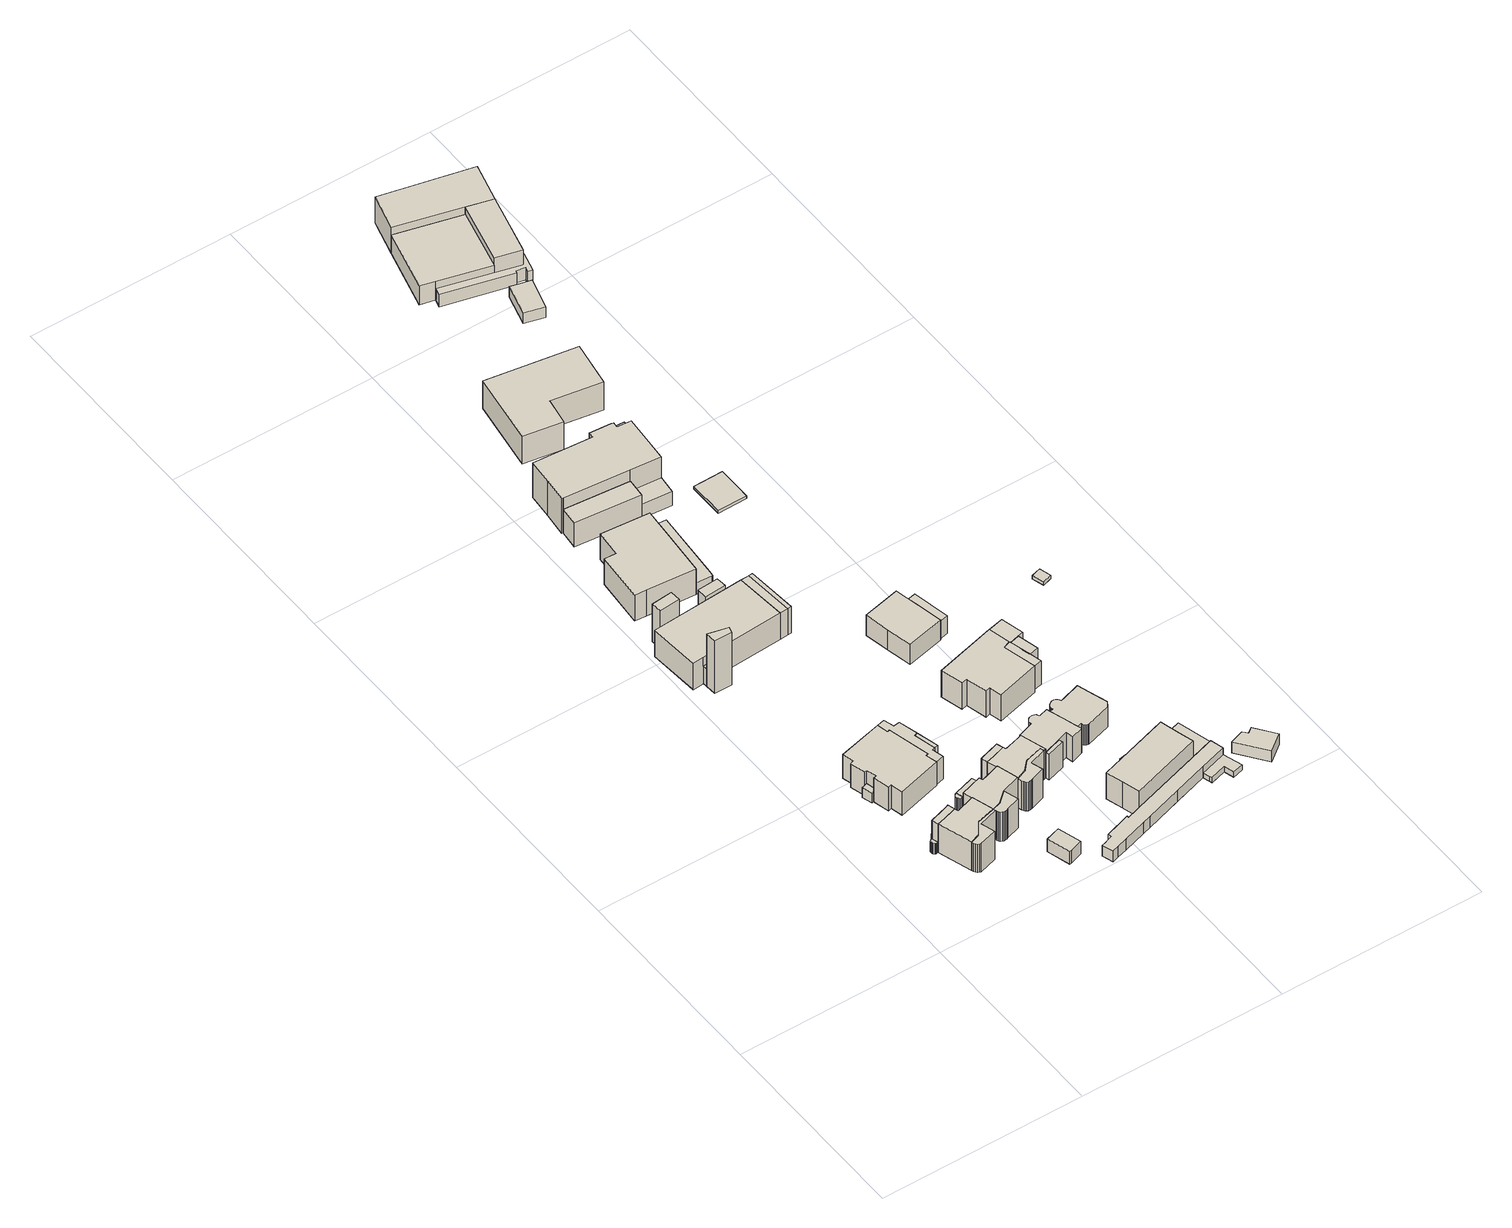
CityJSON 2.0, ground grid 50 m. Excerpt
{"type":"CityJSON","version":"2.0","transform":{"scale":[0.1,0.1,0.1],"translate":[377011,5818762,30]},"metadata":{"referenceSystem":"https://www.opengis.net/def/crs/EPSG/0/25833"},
"CityObjects":{
"building1":{"type":"Building","attributes":{"Gemeindeschluessel":"11000005","BezugspunktDach":"2200","function":"51009_1610","measuredHeight":2.91,"storeysAboveGround":0},"address":[{"country":"Germany","locality":"Berlin"}],"geometry":[{"type":"Solid","lod":"1","boundaries":[[[[0,1,2,3,4,5]],[[6,7,8,9,10,11]],[[6,11,5,4]],[[7,6,4,3]],[[8,7,3,2]],[[9,8,2,1]],[[10,9,1,0]],[[11,10,0,5]]]]}]},
"building2":{"type":"Building","attributes":{"Gemeindeschluessel":"11000005","function":"31001_1010"},"address":[{"country":"Germany","locality":"Berlin","thoroughfareNumber":"81","thoroughfareName":"Scharfe Lanke"}],"children":["building2-1","building2-2","building2-3","building2-4","building2-5"]},
"building2-1":{"type":"BuildingPart","attributes":{"BezugspunktDach":"2200","measuredHeight":8.4,"storeysAboveGround":3},"parents":["building2"],"geometry":[{"type":"MultiSurface","lod":"1","boundaries":[[[12,13,14,15,16,17,18,19,20]],[[21,22,23,24,25,26,27,28,29]],[[21,29,30,31]],[[22,21,31,32]],[[23,22,18,17]],[[24,23,17,16]],[[25,24,16,15]],[[33,34,15,14]],[[27,35,33,26,14,13]],[[36,35,37,13,12]],[[29,28,12,20]],[[31,30,20,19]],[[32,31,19,18]],[[26,25,34,33]],[[26,33,35,27]],[[38,28,27,37,35,36]]]}]},
"building2-2":{"type":"BuildingPart","attributes":{"BezugspunktDach":"2200","measuredHeight":8.3,"storeysAboveGround":3},"parents":["building2"],"geometry":[{"type":"Solid","lod":"1","boundaries":[[[[39,40,41,42,43,44,45,46,34,33,35,36]],[[27,26,25,47,48,49,50,51,52,53,54,28]],[[28,36,28,27]],[[47,25,34,46]],[[48,47,46,45]],[[49,48,45,44]],[[50,49,44,43]],[[51,50,43,42]],[[52,51,42,41]],[[53,52,41,40]],[[54,53,40,39]],[[28,54,39,36]],[[27,28,36,35]],[[26,27,35,33]],[[25,26,33,34]]]]}]},
"building2-3":{"type":"BuildingPart","attributes":{"BezugspunktDach":"2200","measuredHeight":3,"storeysAboveGround":3},"parents":["building2"],"geometry":[{"type":"MultiSurface","lod":"1","boundaries":[[[55,56,57,58]],[[59,60,61,62]],[[59,62,58,57]],[[60,59,57,56]],[[61,60,56,55]],[[62,61,63,55,58]]]}]},
"building2-4":{"type":"BuildingPart","attributes":{"BezugspunktDach":"2200","measuredHeight":8.29,"storeysAboveGround":3},"parents":["building2"],"geometry":[{"type":"MultiSurface","lod":"1","boundaries":[[[20,19,18,64,65,66]],[[61,67,32,31,30,62]],[[55,58,66,65]],[[61,62,61,68]],[[67,61,65,64]],[[32,67,64,18]],[[58,69,20,66]],[[30,70,30,62]],[[68,61,62,58,55]],[[71,31,32,18,19]],[[30,31,19,20]],[[62,30,70,69,58]]]}]},
"building2-5":{"type":"BuildingPart","attributes":{"BezugspunktDach":"2200","measuredHeight":3,"storeysAboveGround":3},"parents":["building2"],"geometry":[{"type":"Solid","lod":"1","boundaries":[[[[72,73,74,75,76,69,58,77,78,79,80]],[[81,82,83,62,30,84,85,86,87,88,89]],[[81,89,80,79]],[[82,81,79,78]],[[83,82,78,77]],[[62,83,77,58]],[[84,30,69,76]],[[85,84,76,75]],[[86,85,75,74]],[[87,86,74,73]],[[88,87,73,72]],[[89,88,72,80]],[[62,58,69,30]]]]}]},
"building3":{"type":"Building","attributes":{"Gemeindeschluessel":"11000005","BezugspunktDach":"2200","function":"51009_1610","measuredHeight":15.36,"storeysAboveGround":0},"address":[{"country":"Germany","locality":"Berlin"}],"geometry":[{"type":"Solid","lod":"1","boundaries":[[[[90,91,92,93]],[[94,95,96,97]],[[94,97,93,92]],[[95,94,92,91]],[[96,95,91,90]],[[97,96,90,93]]]]}]},
"building4":{"type":"Building","attributes":{"Gemeindeschluessel":"11000005","function":"31001_1010"},"address":[{"country":"Germany","locality":"Berlin","thoroughfareNumber":"79","thoroughfareName":"Scharfe Lanke"}],"children":["building4-1","building4-2"]},
"building4-1":{"type":"BuildingPart","attributes":{"BezugspunktDach":"2200","measuredHeight":6.93,"storeysAboveGround":2},"parents":["building4"],"geometry":[{"type":"MultiSurface","lod":"1","boundaries":[[[98,99,100,101,102,103,104,105,106,107,108,109,110,111,112,113]],[[114,115,116,117,118,119,120,121,122,123,124,125,126,127,128,129]],[[114,129,113,112]],[[115,114,112,111]],[[116,115,111,110]],[[117,116,130,131]],[[118,117,109,131,132]],[[119,118,132,133,107]],[[120,119,107,133,134]],[[121,120,134,135]],[[122,121,105,104]],[[123,122,104,103]],[[124,123,103,102]],[[125,124,102,101]],[[126,125,101,100]],[[127,126,100,99]],[[128,127,99,98]],[[129,128,98,113]],[[131,130,110,109]],[[132,131,109,108]],[[108,107,133,132]],[[134,133,107,106,136]],[[135,134,106,105]]]}]},
"building4-2":{"type":"BuildingPart","attributes":{"BezugspunktDach":"2200","measuredHeight":6.63,"storeysAboveGround":2},"parents":["building4"],"geometry":[{"type":"Solid","lod":"1","boundaries":[[[[109,108,107,106,105,137,138,139,140,141,142,143,144,110]],[[145,146,147,148,149,150,151,152,135,134,133,132,131,130]],[[145,130,110,144]],[[146,145,144,143]],[[147,146,143,142]],[[148,147,142,141]],[[149,148,141,140]],[[150,149,140,139]],[[151,150,139,138]],[[152,151,138,137]],[[135,152,137,105]],[[134,135,105,106]],[[133,134,106,107]],[[132,133,107,108]],[[131,132,108,109]],[[130,131,109,110]]]]}]},
"building5":{"type":"Building","attributes":{"Gemeindeschluessel":"11000005","BezugspunktDach":"2200","function":"31001_3210","measuredHeight":11.05,"storeysAboveGround":1},"address":[{"country":"Germany","locality":"Berlin","thoroughfareNumber":"75 (1)","thoroughfareName":"Scharfe Lanke"}],"geometry":[{"type":"Solid","lod":"1","boundaries":[[[[153,154,155,156]],[[157,158,159,160]],[[157,160,156,155]],[[158,157,155,154]],[[159,158,154,153]],[[160,159,153,156]]]]}]},
"building6":{"type":"Building","attributes":{"Gemeindeschluessel":"11000005","function":"31001_1010"},"address":[{"country":"Germany","locality":"Berlin","thoroughfareNumber":"81A","thoroughfareName":"Scharfe Lanke"}],"children":["building6-1","building6-2","building6-3","building6-4"]},
"building6-1":{"type":"BuildingPart","attributes":{"BezugspunktDach":"2200","measuredHeight":8.61,"storeysAboveGround":3},"parents":["building6"],"geometry":[{"type":"MultiSurface","lod":"1","boundaries":[[[161,34,162,163,164,165,166,167,168,169]],[[170,171,172,173,174,175,176,177,178,179]],[[180,181,169,168]],[[170,179,182,183]],[[184,180,168,167]],[[171,170,180,183,185]],[[172,171,167,166]],[[173,172,166,165]],[[174,173,165,164]],[[175,174,164,163]],[[176,175,186,187,162,163,188,163,162]],[[177,176,187,189]],[[178,177,34,161]],[[179,178,161,169]],[[183,182,181,180]],[[185,183,180,184]],[[188,163,162,187,186]],[[189,187,162,34]]]}]},
"building6-2":{"type":"BuildingPart","attributes":{"BezugspunktDach":"2200","measuredHeight":7.14,"storeysAboveGround":3},"parents":["building6"],"geometry":[{"type":"MultiSurface","lod":"1","boundaries":[[[181,180,184,190,191]],[[192,185,183,182,193]],[[192,193,191,190]],[[185,192,190,184]],[[193,182,194,195]],[[183,185,184,180]],[[196,182,183,180,181]],[[195,194,181,191]]]}]},
"building6-3":{"type":"BuildingPart","attributes":{"BezugspunktDach":"2200","measuredHeight":8.48,"storeysAboveGround":3},"parents":["building6"],"geometry":[{"type":"MultiSurface","lod":"1","boundaries":[[[46,197,198,199,200,201,202,203,204,205,163,162,34]],[[187,186,206,207,208,209,210,211,212,213,214,215,189]],[[206,186,163,205]],[[207,206,205,204]],[[208,207,204,203]],[[209,208,203,202]],[[210,209,202,201]],[[211,210,201,200]],[[212,211,200,199]],[[213,212,199,198]],[[214,213,198,197]],[[215,214,197,46]],[[189,215,46,34]],[[187,189,216,34,162]],[[187,217,162,163,186]]]}]},
"building6-4":{"type":"BuildingPart","attributes":{"BezugspunktDach":"2200","measuredHeight":7.02,"storeysAboveGround":3},"parents":["building6"],"geometry":[{"type":"Solid","lod":"1","boundaries":[[[[218,219,220,221,181,191,222,223,224,225]],[[226,227,228,195,194,229,230,231,232,233]],[[226,233,225,224]],[[227,226,224,223]],[[228,227,223,222]],[[195,228,222,191]],[[229,194,181,221]],[[230,229,221,220]],[[231,230,220,219]],[[232,231,219,218]],[[233,232,218,225]],[[195,191,181,194]]]]}]},
"building7":{"type":"Building","attributes":{"Gemeindeschluessel":"11000005","BezugspunktDach":"2200","function":"31001_3210","measuredHeight":3.7,"storeysAboveGround":1},"address":[{"country":"Germany","locality":"Berlin","thoroughfareNumber":"83 (1)","thoroughfareName":"Scharfe Lanke"}],"geometry":[{"type":"Solid","lod":"1","boundaries":[[[[234,235,236,237,238]],[[239,240,241,242,243]],[[239,243,238,237]],[[240,239,237,236]],[[241,240,236,235]],[[242,241,235,234]],[[243,242,234,238]]]]}]},
"building8":{"type":"Building","attributes":{"Gemeindeschluessel":"11000005","BezugspunktDach":"2200","function":"51009_1610","measuredHeight":6.13,"storeysAboveGround":0},"address":[{"country":"Germany","locality":"Berlin"}],"geometry":[{"type":"Solid","lod":"1","boundaries":[[[[139,244,141,140]],[[245,246,247,248]],[[245,248,140,141]],[[246,245,141,244]],[[247,246,244,139]],[[248,247,139,140]]]]}]},
"building9":{"type":"Building","attributes":{"Gemeindeschluessel":"11000005","function":"31001_3210"},"address":[{"country":"Germany","locality":"Berlin","thoroughfareNumber":"75","thoroughfareName":"Scharfe Lanke"}],"children":["building9-1","building9-2","building9-3"]},
"building9-1":{"type":"BuildingPart","attributes":{"BezugspunktDach":"2200","measuredHeight":7.67,"storeysAboveGround":2},"parents":["building9"],"geometry":[{"type":"MultiSurface","lod":"1","boundaries":[[[249,250,251,252,253,254]],[[255,256,257,258,259,260]],[[255,260,254,253]],[[257,256,252,251]],[[261,262,251,250]],[[258,257,263,264]],[[259,258,250,249]],[[260,259,249,254]],[[255,253,252,256]],[[264,263,262,261]]]}]},
"building9-2":{"type":"BuildingPart","attributes":{"BezugspunktDach":"2200","measuredHeight":5.19,"storeysAboveGround":2},"parents":["building9"],"geometry":[{"type":"Solid","lod":"1","boundaries":[[[[265,266,262,261]],[[263,94,97,264]],[[94,263,262,266]],[[97,94,266,265]],[[264,97,265,261]],[[264,261,262,263]]]]}]},
"building9-3":{"type":"BuildingPart","attributes":{"BezugspunktDach":"2200","measuredHeight":7.68,"storeysAboveGround":2},"parents":["building9"],"geometry":[{"type":"Solid","lod":"1","boundaries":[[[[252,267,268,253]],[[269,270,256,255]],[[269,255,253,268]],[[270,269,268,267]],[[256,270,267,252]],[[255,256,252,253]]]]}]},
"building10":{"type":"Building","attributes":{"Gemeindeschluessel":"11000005","function":"31001_1010"},"address":[{"country":"Germany","locality":"Berlin","thoroughfareNumber":"81B","thoroughfareName":"Scharfe Lanke"}],"children":["building10-1","building10-2","building10-3","building10-4"]},
"building10-1":{"type":"BuildingPart","attributes":{"BezugspunktDach":"2200","measuredHeight":8.51,"storeysAboveGround":3},"parents":["building10"],"geometry":[{"type":"MultiSurface","lod":"1","boundaries":[[[271,272,273,274,275,276,277,278,279,280,281,282,283]],[[284,285,286,287,288,289,290,291,292,293,294,295,296]],[[297,298,299,300,284,296,283,282]],[[301,297,282,281]],[[285,284,300,302]],[[286,285,281,280]],[[287,286,280,279]],[[288,287,279,278]],[[289,288,278,277]],[[290,289,277,276]],[[295,294,272,271]],[[296,295,271,283]],[[300,299,298,297]],[[302,300,297,301]],[[303,291,290,276,275]],[[292,291,275,274]],[[292,274,273,293]],[[294,293,273,272]]]}]},
"building10-2":{"type":"BuildingPart","attributes":{"BezugspunktDach":"2200","measuredHeight":8.06,"storeysAboveGround":3},"parents":["building10"],"geometry":[{"type":"MultiSurface","lod":"1","boundaries":[[[298,297,301,304,305]],[[306,302,300,299,307]],[[306,307,305,304]],[[302,306,304,301]],[[308,309,299,307,299,298,305]],[[300,302,301,297]],[[299,300,297,298]],[[307,299,309,308]]]}]},
"building10-3":{"type":"BuildingPart","attributes":{"BezugspunktDach":"2200","measuredHeight":8.57,"storeysAboveGround":3},"parents":["building10"],"geometry":[{"type":"Solid","lod":"1","boundaries":[[[[310,311,312,313,314,315,316,317,318,319,276,275,274,273,272]],[[293,292,291,290,320,321,322,323,324,325,326,327,328,329,294]],[[294,272,294,293]],[[293,273,293,292]],[[291,275,291,290]],[[320,290,276,319]],[[321,320,319,318]],[[322,321,318,317]],[[323,322,317,316]],[[324,323,316,315]],[[325,324,315,314]],[[326,325,314,313]],[[327,326,313,312]],[[328,327,312,311]],[[329,328,311,310]],[[294,329,310,272]],[[293,294,272,273]],[[292,293,273,274]],[[291,292,274,275]],[[290,291,275,276]]]]}]},
"building10-4":{"type":"BuildingPart","attributes":{"BezugspunktDach":"2200","measuredHeight":1.19,"storeysAboveGround":3},"parents":["building10"],"geometry":[{"type":"Solid","lod":"1","boundaries":[[[[330,331,332,333,334,309,308,335,336,337,338]],[[339,340,341,307,299,342,343,344,345,346,347]],[[339,347,338,337]],[[340,339,337,336]],[[341,340,336,335]],[[307,341,335,308]],[[299,307,308,309]],[[342,299,309,334]],[[343,342,334,333]],[[344,343,333,332]],[[345,344,332,331]],[[346,345,331,330]],[[347,346,330,338]]]]}]},
"building11":{"type":"Building","attributes":{"Gemeindeschluessel":"11000005","BezugspunktDach":"2200","function":"31001_3210","measuredHeight":7.08,"storeysAboveGround":1},"address":[{"country":"Germany","locality":"Berlin","thoroughfareNumber":"75 (2)","thoroughfareName":"Scharfe Lanke"}],"geometry":[{"type":"Solid","lod":"1","boundaries":[[[[348,349,350,351]],[[352,353,354,355]],[[352,355,351,350]],[[353,352,350,349]],[[354,353,349,348]],[[355,354,348,351]]]]}]},
"building12":{"type":"Building","attributes":{"Gemeindeschluessel":"11000005","function":"31001_3210"},"address":[{"country":"Germany","locality":"Berlin","thoroughfareNumber":"71 (1)","thoroughfareName":"Scharfe Lanke"}],"children":["building12-1","building12-2"]},
"building12-1":{"type":"BuildingPart","attributes":{"BezugspunktDach":"2200","measuredHeight":7.51,"storeysAboveGround":2},"parents":["building12"],"geometry":[{"type":"MultiSurface","lod":"1","boundaries":[[[356,357,358,359,360,361,362,363]],[[364,365,366,367,368,369,370,371]],[[364,371,363,362]],[[365,364,362,361]],[[366,365,361,360]],[[367,366,360,359]],[[368,372,373,359,358]],[[369,374,372,375,358,357]],[[370,369,357,356]],[[371,370,356,363]],[[367,373,372,368]],[[368,375,372,374,369]]]}]},
"building12-2":{"type":"BuildingPart","attributes":{"BezugspunktDach":"2200","measuredHeight":3.47,"storeysAboveGround":2},"parents":["building12"],"geometry":[{"type":"MultiSurface","lod":"1","boundaries":[[[376,377,378,379,373,372,374]],[[368,367,380,381,382,383,369]],[[368,369,368,372]],[[367,368,372,368,367,373]],[[380,367,373,379]],[[381,380,379,378]],[[382,381,378,377]],[[383,382,377,376]],[[369,383,376,374]],[[374,372,368,369]]]}]},
"building13":{"type":"Building","attributes":{"Gemeindeschluessel":"11000005","BezugspunktDach":"2200","function":"51009_1610","measuredHeight":7.69,"storeysAboveGround":0},"address":[{"country":"Germany","locality":"Berlin"}],"geometry":[{"type":"Solid","lod":"1","boundaries":[[[[267,384,385,268]],[[386,387,270,269]],[[386,269,268,385]],[[387,386,385,384]],[[270,387,384,267]],[[269,270,267,268]]]]}]},
"building14":{"type":"Building","attributes":{"Gemeindeschluessel":"11000005","function":"31001_1010"},"address":[{"country":"Germany","locality":"Berlin","thoroughfareNumber":"81C","thoroughfareName":"Scharfe Lanke"}],"children":["building14-1","building14-2"]},
"building14-1":{"type":"BuildingPart","attributes":{"BezugspunktDach":"2200","measuredHeight":7.37,"storeysAboveGround":3},"parents":["building14"],"geometry":[{"type":"Solid","lod":"1","boundaries":[[[[388,389,390,391,392,393,394,395,396,397,398,399,400,401,402,403,404,405,406,407,408,409,410,411,412,413,414]],[[415,416,417,418,419,420,421,422,423,424,425,426,427,428,429,430,431,432,433,434,435,436,437,438,439,440,441]],[[415,441,414,413]],[[416,415,413,412]],[[417,416,412,411]],[[418,417,411,410]],[[419,418,410,409]],[[420,419,409,408]],[[421,420,408,407]],[[422,421,407,406]],[[423,422,406,405]],[[424,423,405,404]],[[425,424,404,403]],[[426,425,403,402]],[[427,426,402,401]],[[428,427,401,400]],[[429,428,400,399]],[[430,429,399,398]],[[431,430,398,397]],[[432,431,397,396]],[[433,432,396,395]],[[434,433,395,394]],[[435,434,394,393]],[[436,435,393,392]],[[437,436,392,391]],[[438,437,391,390]],[[439,438,390,389]],[[441,440,388,414]],[[440,439,389,388]]]]}]},
"building14-2":{"type":"BuildingPart","attributes":{"BezugspunktDach":"2200","measuredHeight":7.4,"storeysAboveGround":3},"parents":["building14"],"geometry":[{"type":"MultiSurface","lod":"1","boundaries":[[[442,443,389,388]],[[444,445,446,289]],[[444,289,440,439]],[[445,444,389,443]],[[446,445,443,442]],[[289,446,442,388]],[[439,440,388,389]]]}]},
"building15":{"type":"Building","attributes":{"Gemeindeschluessel":"11000005","function":"31001_3210"},"address":[{"country":"Germany","locality":"Berlin","thoroughfareNumber":"71","thoroughfareName":"Scharfe Lanke"}],"children":["building15-1","building15-2"]},
"building15-1":{"type":"BuildingPart","attributes":{"BezugspunktDach":"2200","measuredHeight":13.42,"storeysAboveGround":2},"parents":["building15"],"geometry":[{"type":"MultiSurface","lod":"1","boundaries":[[[447,448,449,450,451,452,453,454,455,456,457,458,459,460]],[[461,462,463,464,465,466,467,468,469,470,471,472,473,474]],[[461,474,460,459]],[[462,461,459,458]],[[463,462,458,457]],[[464,463,457,456]],[[465,464,456,455]],[[466,465,455,454]],[[467,466,454,453]],[[468,467,453,452]],[[469,468,452,451]],[[470,469,451,450]],[[471,470,450,449]],[[475,476,449,448]],[[473,472,448,447]],[[474,473,447,460]],[[472,471,476,475]]]}]},
"building15-2":{"type":"BuildingPart","attributes":{"BezugspunktDach":"2200","measuredHeight":6.97,"storeysAboveGround":2},"parents":["building15"],"geometry":[{"type":"MultiSurface","lod":"1","boundaries":[[[477,476,475,478,479]],[[473,472,471,480,481]],[[473,481,479,478]],[[472,473,478,475]],[[480,471,476,477]],[[481,480,477,479]],[[471,472,482,475,476]]]}]},
"building16":{"type":"Building","attributes":{"Gemeindeschluessel":"11000005","BezugspunktDach":"2200","function":"31001_3210","measuredHeight":3.28,"storeysAboveGround":1},"address":[{"country":"Germany","locality":"Berlin","thoroughfareNumber":"83 (5)","thoroughfareName":"Scharfe Lanke"}],"geometry":[{"type":"Solid","lod":"1","boundaries":[[[[483,484,485,486,487,488,489,490,491,492,493,494,495,496,497,498,499,500]],[[501,502,503,504,505,506,507,508,509,510,511,512,513,514,515,516,517,518]],[[501,518,500,499]],[[502,501,499,498]],[[503,502,498,497]],[[504,503,497,496]],[[505,504,496,495]],[[506,505,495,494]],[[507,506,494,493]],[[508,507,493,492]],[[509,508,492,491]],[[510,509,491,490]],[[511,510,490,489]],[[512,511,489,488]],[[513,512,488,487]],[[514,513,487,486]],[[515,514,486,485]],[[516,515,485,484]],[[517,516,484,483]],[[518,517,483,500]]]]}]},
"building17":{"type":"Building","attributes":{"Gemeindeschluessel":"11000005","BezugspunktDach":"2200","function":"51009_1610","measuredHeight":4.96,"storeysAboveGround":0},"address":[{"country":"Germany","locality":"Berlin"}],"geometry":[{"type":"Solid","lod":"1","boundaries":[[[[519,520,521,522]],[[523,524,525,526]],[[523,526,522,521]],[[524,523,521,520]],[[525,524,520,519]],[[526,525,519,522]]]]}]},
"building18":{"type":"Building","attributes":{"Gemeindeschluessel":"11000005","BezugspunktDach":"2200","function":"51009_1610","measuredHeight":4.11,"storeysAboveGround":0},"address":[{"country":"Germany","locality":"Berlin"}],"geometry":[{"type":"Solid","lod":"1","boundaries":[[[[527,528,529,530]],[[531,532,533,534]],[[531,534,530,529]],[[532,531,529,528]],[[533,532,528,527]],[[534,533,527,530]]]]}]},
"building19":{"type":"Building","attributes":{"Gemeindeschluessel":"11000005","function":"31001_1010"},"address":[{"country":"Germany","locality":"Berlin","thoroughfareNumber":"79A","thoroughfareName":"Scharfe Lanke"}],"children":["building19-1","building19-2","building19-3","building19-4"]},
"building19-1":{"type":"BuildingPart","attributes":{"BezugspunktDach":"2200","measuredHeight":7.64,"storeysAboveGround":2},"parents":["building19"],"geometry":[{"type":"MultiSurface","lod":"1","boundaries":[[[535,536,537,538,539,540,541,542,543,544]],[[545,546,547,548,549,550,551,552,553,554]],[[545,554,544,543]],[[546,545,543,542]],[[547,546,555,556]],[[548,547,556,557]],[[549,548,540,539]],[[550,549,539,538]],[[551,550,538,537]],[[552,551,537,536]],[[553,552,536,535]],[[554,553,535,544]],[[542,541,556,555]],[[557,556,541,540]]]}]},
"building19-2":{"type":"BuildingPart","attributes":{"BezugspunktDach":"2200","measuredHeight":6.79,"storeysAboveGround":2},"parents":["building19"],"geometry":[{"type":"Solid","lod":"1","boundaries":[[[[558,559,560,561,562]],[[563,564,565,566,567]],[[563,567,562,561]],[[564,563,561,560]],[[565,564,560,559]],[[567,566,558,562]],[[565,559,558,566]]]]}]},
"building19-3":{"type":"BuildingPart","attributes":{"BezugspunktDach":"2200","measuredHeight":6.79,"storeysAboveGround":2},"parents":["building19"],"geometry":[{"type":"Solid","lod":"1","boundaries":[[[[568,569,559,558]],[[565,570,571,566]],[[570,565,559,569]],[[571,570,569,568]],[[566,558,559,565]],[[566,571,568,558]]]]}]},
"building19-4":{"type":"BuildingPart","attributes":{"BezugspunktDach":"2200","measuredHeight":7.07,"storeysAboveGround":2},"parents":["building19"],"geometry":[{"type":"MultiSurface","lod":"1","boundaries":[[[540,572,573,574,542,541]],[[555,575,571,576,557,556]],[[541,556,541,542]],[[575,555,542,574]],[[568,558,566,575,574,573]],[[576,571,573,572]],[[557,576,572,540]],[[540,577,540,541]],[[555,556,541,542]],[[571,566,558,568]],[[556,557,577,540,541]]]}]},
"building20":{"type":"Building","attributes":{"Gemeindeschluessel":"11000005","function":"31001_1010"},"address":[{"country":"Germany","locality":"Berlin","thoroughfareNumber":"77","thoroughfareName":"Scharfe Lanke"}],"children":["building20-1","building20-2"]},
"building20-1":{"type":"BuildingPart","attributes":{"BezugspunktDach":"2200","measuredHeight":6.59,"storeysAboveGround":2},"parents":["building20"],"geometry":[{"type":"MultiSurface","lod":"1","boundaries":[[[578,579,580,581,582,583,584,585]],[[586,587,588,589,590,591,592,593]],[[586,593,585,584]],[[587,586,584,583]],[[594,595,587,583,582]],[[596,594,588,582,581]],[[590,589,581,580]],[[591,590,580,579]],[[592,591,579,578]],[[593,592,578,585]],[[588,587,595,594]],[[589,597,588,594,596]]]}]},
"building20-2":{"type":"BuildingPart","attributes":{"BezugspunktDach":"2200","measuredHeight":5.17,"storeysAboveGround":2},"parents":["building20"],"geometry":[{"type":"MultiSurface","lod":"1","boundaries":[[[596,598,599,595]],[[600,601,589,587]],[[600,587,595,599]],[[601,600,599,598]],[[589,601,598,596]],[[587,588,594,595]],[[589,596,594,588]]]}]},
"building21":{"type":"Building","attributes":{"Gemeindeschluessel":"11000005","function":"31001_1120"},"address":[{"country":"Germany","locality":"Berlin","thoroughfareNumber":"83A","thoroughfareName":"Scharfe Lanke"}],"children":["building21-1","building21-2"]},
"building21-1":{"type":"BuildingPart","attributes":{"BezugspunktDach":"2200","measuredHeight":9.64,"storeysAboveGround":2},"parents":["building21"],"geometry":[{"type":"MultiSurface","lod":"1","boundaries":[[[602,603,604,605,606,607]],[[608,609,610,611,612,613]],[[608,613,607,606]],[[614,615,608,606,605]],[[616,614,609,605,604]],[[611,610,604,603]],[[612,611,603,602]],[[613,612,602,607]],[[609,608,615,614]],[[610,609,614,616]]]}]},
"building21-2":{"type":"BuildingPart","attributes":{"BezugspunktDach":"2200","measuredHeight":2.88,"storeysAboveGround":2},"parents":["building21"],"geometry":[{"type":"MultiSurface","lod":"1","boundaries":[[[616,617,618,615]],[[619,508,507,620]],[[619,620,615,618]],[[508,619,618,617]],[[507,508,617,616]],[[620,507,610,609,608]],[[608,609,614,615]],[[616,614,609,610]]]}]},
"building22":{"type":"Building","attributes":{"Gemeindeschluessel":"11000005","BezugspunktDach":"2200","function":"31001_1010","measuredHeight":5.94,"storeysAboveGround":2},"address":[{"country":"Germany","locality":"Berlin","thoroughfareNumber":"81D","thoroughfareName":"Scharfe Lanke"}],"geometry":[{"type":"Solid","lod":"1","boundaries":[[[[621,622,623,624,625,626,627,628,629,630,631,632,633,634,635,636,637,638,639,640,641,642,643,644,645,646,647]],[[648,649,650,651,652,653,654,655,656,657,658,659,660,661,662,663,664,665,666,667,668,669,670,671,672,673,674]],[[648,674,647,646]],[[649,648,646,645]],[[650,649,645,644]],[[651,650,644,643]],[[652,651,643,642]],[[653,652,642,641]],[[654,653,641,640]],[[655,654,640,639]],[[656,655,639,638]],[[657,656,638,637]],[[658,657,637,636]],[[659,658,636,635]],[[660,659,635,634]],[[661,660,634,633]],[[662,661,633,632]],[[663,662,632,631]],[[664,663,631,630]],[[665,664,630,629]],[[666,665,629,628]],[[667,666,628,627]],[[668,667,627,626]],[[669,668,626,625]],[[670,669,625,624]],[[671,670,624,623]],[[672,671,623,622]],[[673,672,622,621]],[[674,673,621,647]]]]}]},
"building23":{"type":"Building","attributes":{"Gemeindeschluessel":"11000005","BezugspunktDach":"2200","function":"31001_3210","measuredHeight":8.1,"storeysAboveGround":1},"address":[{"country":"Germany","locality":"Berlin","thoroughfareNumber":"67","thoroughfareName":"Scharfe Lanke"}],"geometry":[{"type":"Solid","lod":"1","boundaries":[[[[675,676,677,678,679,680]],[[681,682,683,684,685,686]],[[681,686,680,679]],[[682,681,679,678]],[[683,682,678,677]],[[684,683,677,676]],[[685,684,676,675]],[[686,685,675,680]]]]}]},
"building24":{"type":"Building","attributes":{"Gemeindeschluessel":"11000005","BezugspunktDach":"2200","function":"51009_1610","measuredHeight":7.23,"storeysAboveGround":0},"address":[{"country":"Germany","locality":"Berlin"}],"geometry":[{"type":"Solid","lod":"1","boundaries":[[[[687,688,689,690,691,692]],[[693,694,695,696,697,698]],[[693,698,692,691]],[[694,693,691,690]],[[695,694,690,689]],[[696,695,689,688]],[[697,696,688,687]],[[698,697,687,692]]]]}]},
"building25":{"type":"Building","attributes":{"Gemeindeschluessel":"11000005","BezugspunktDach":"2200","function":"31001_1000","measuredHeight":0.866,"storeysAboveGround":1},"address":[{"country":"Germany","locality":"Berlin","thoroughfareNumber":"71 (2)","thoroughfareName":"Scharfe Lanke"}],"geometry":[{"type":"Solid","lod":"1","boundaries":[[[[699,700,701,702]],[[703,704,705,706]],[[703,706,702,701]],[[704,703,701,700]],[[705,704,700,699]],[[706,705,699,702]]]]}]},
"building26":{"type":"Building","attributes":{"Gemeindeschluessel":"11000005","BezugspunktDach":"2200","function":"31001_1000","measuredHeight":3.11,"storeysAboveGround":1},"address":[{"country":"Germany","locality":"Berlin","thoroughfareNumber":"85 (61)","thoroughfareName":"Scharfe Lanke"}],"geometry":[{"type":"Solid","lod":"1","boundaries":[[[[707,708,709,710,711,712,713]],[[714,715,716,717,718,719,720]],[[714,720,713,712]],[[715,714,712,711]],[[716,715,711,710]],[[717,716,710,709]],[[718,717,709,708]],[[719,718,708,707]],[[720,719,707,713]]]]}]},
"building27":{"type":"Building","attributes":{"Gemeindeschluessel":"11000005","BezugspunktDach":"2200","function":"31001_1312","measuredHeight":3.17,"storeysAboveGround":1},"address":[{"country":"Germany","locality":"Berlin","thoroughfareNumber":"85 (72)","thoroughfareName":"Scharfe Lanke"}],"geometry":[{"type":"Solid","lod":"1","boundaries":[[[[721,722,723,724,725,726]],[[727,728,729,730,731,732]],[[727,732,726,725]],[[728,727,725,724]],[[729,728,724,723]],[[730,729,723,722]],[[731,730,722,721]],[[732,731,721,726]]]]}]},
"building28":{"type":"Building","attributes":{"Gemeindeschluessel":"11000005","BezugspunktDach":"2200","function":"31001_3210","measuredHeight":3.36,"storeysAboveGround":1},"address":[{"country":"Germany","locality":"Berlin","thoroughfareNumber":"63 (2)","thoroughfareName":"Scharfe Lanke"}],"geometry":[{"type":"Solid","lod":"1","boundaries":[[[[733,734,735,736,737]],[[738,739,740,741,742]],[[738,742,737,736]],[[739,738,736,735]],[[740,739,735,734]],[[741,740,734,733]],[[742,741,733,737]]]]}]},
"building29":{"type":"Building","attributes":{"Gemeindeschluessel":"11000005","function":"31001_3210"},"address":[{"country":"Germany","locality":"Berlin","thoroughfareNumber":"63","thoroughfareName":"Scharfe Lanke"}],"children":["building29-1","building29-2"]},
"building29-1":{"type":"BuildingPart","attributes":{"BezugspunktDach":"2200","measuredHeight":5.52,"storeysAboveGround":2},"parents":["building29"],"geometry":[{"type":"Solid","lod":"1","boundaries":[[[[743,744,745,746,747]],[[748,749,750,751,752]],[[748,752,747,746]],[[749,748,746,745]],[[751,750,744,743]],[[752,751,743,747]],[[749,745,744,750]]]]}]},
"building29-2":{"type":"BuildingPart","attributes":{"BezugspunktDach":"2200","measuredHeight":8.82,"storeysAboveGround":2},"parents":["building29"],"geometry":[{"type":"MultiSurface","lod":"1","boundaries":[[[753,754,755,756,757]],[[758,759,760,761,762]],[[745,744,757,756]],[[758,762,750,749]],[[759,758,756,755]],[[760,759,755,754]],[[761,760,754,753]],[[762,761,753,757]],[[749,750,744,745]]]}]},
"building30":{"type":"Building","attributes":{"Gemeindeschluessel":"11000005","BezugspunktDach":"2200","function":"51009_1610","measuredHeight":3.68,"storeysAboveGround":0},"address":[{"country":"Germany","locality":"Berlin"}],"geometry":[{"type":"Solid","lod":"1","boundaries":[[[[763,764,765,766,767,768,769,770,771,772,773]],[[774,762,761,760,775,776,777,778,779,780,781]],[[774,781,773,772]],[[762,774,772,771]],[[761,762,771,770]],[[760,761,770,769]],[[775,760,769,768]],[[776,775,768,767]],[[777,776,767,766]],[[778,777,766,765]],[[779,778,765,764]],[[780,779,764,763]],[[781,780,763,773]]]]}]},
"building31":{"type":"Building","attributes":{"Gemeindeschluessel":"11000005","BezugspunktDach":"2200","function":"31001_1000","measuredHeight":1.07,"storeysAboveGround":1},"address":[{"country":"Germany","locality":"Berlin","thoroughfareNumber":"77 (1)","thoroughfareName":"Scharfe Lanke"}],"geometry":[{"type":"Solid","lod":"1","boundaries":[[[[782,783,784,785]],[[786,787,788,789]],[[786,789,785,784]],[[787,786,784,783]],[[788,787,783,782]],[[789,788,782,785]]]]}]},
"building32":{"type":"Building","attributes":{"Gemeindeschluessel":"11000005","BezugspunktDach":"2200","function":"31001_3210","measuredHeight":8.23,"storeysAboveGround":1},"address":[{"country":"Germany","locality":"Berlin","thoroughfareNumber":"63 (1)","thoroughfareName":"Scharfe Lanke"}],"geometry":[{"type":"Solid","lod":"1","boundaries":[[[[756,754,790,791,792]],[[793,794,795,749,748]],[[793,748,792,791]],[[794,793,791,790]],[[795,794,790,754]],[[749,795,754,756]],[[748,749,756,792]]]]}]}
},
"vertices":[
[124,414,48],[130,416,48],[137,418,48],[131,443,48],[125,441,48],[117,439,48],[125,441,19],[131,443,19],[137,418,19],[130,416,19],[124,414,19],[117,439,19],
[180,142,101],[202,150,101],[224,181,101],[270,193,101],[254,244,101],[209,230,101],[206,238,101],[176,229,101],[154,223,101],[176,229,17],[206,238,17],[209,230,17],[254,244,17],[270,193,17],[224,181,17],[202,150,17],[180,142,17],[154,223,17],[154,223,18],[176,229,18],[206,238,18],[224,181,100],[270,193,100],[202,150,100],[180,142,100],[202,150,79],[180,142,35],
[182,137,100],[184,134,100],[187,131,100],[191,129,100],[194,128,100],[237,140,100],[226,173,100],[272,187,100],[272,187,17],[226,173,17],[237,140,17],[194,128,17],[191,129,17],[187,131,17],[184,134,17],[182,137,17],
[195,253,48],[193,261,48],[156,250,48],[149,238,48],[156,250,18],[193,261,18],[195,253,18],[149,238,18],[195,253,45],
[201,255,101],[195,253,101],[149,238,101],[201,255,18],[195,253,43],[154,223,48],[154,223,35],[176,229,31],
[142,228,48],[143,225,48],[146,223,48],[148,222,48],[151,222,48],[147,238,48],[144,236,48],[142,234,48],[142,231,48],[142,234,18],[144,236,18],[147,238,18],[151,222,18],[148,222,18],[146,223,18],[143,225,18],[142,228,18],[142,231,18],
[43,854,173],[85,853,173],[89,868,173],[41,879,173],[89,868,19],[85,853,19],[43,854,19],[41,879,19],
[125,441,87],[131,443,87],[137,418,87],[130,416,87],[139,377,87],[148,380,87],[155,351,87],[261,379,87],[254,407,87],[260,408,87],[235,509,87],[229,507,87],[223,534,87],[117,507,87],[124,480,87],[115,477,87],[124,480,18],[117,507,18],[223,534,18],[229,507,18],[235,509,18],[260,408,18],[254,407,18],[261,379,18],[155,351,18],[148,380,18],[139,377,18],[130,416,18],[137,418,18],[131,443,18],[125,441,18],[115,477,18],[223,534,21],[229,507,21],[235,509,21],[260,408,21],[254,407,21],[261,379,21],[254,407,65],
[281,384,87],[274,412,87],[281,414,87],[268,466,87],[276,469,87],[264,515,87],[249,513,87],[242,538,87],[242,538,21],[249,513,21],[264,515,21],[276,469,21],[268,466,21],[281,414,21],[274,412,21],[281,384,21],
[26,1022,129],[77,1026,129],[75,1052,129],[24,1047,129],[75,1052,19],[77,1026,19],[26,1022,19],[24,1047,19],
[254,244,100],[292,200,100],[318,223,100],[363,237,100],[348,288,100],[301,273,100],[298,282,100],[269,273,100],[247,266,100],[269,273,14],[298,282,14],[301,273,14],[348,288,14],[363,237,14],[318,223,14],[292,200,14],[270,193,14],[254,244,14],[247,266,14],[269,273,88],[247,266,88],[247,266,17],[269,273,17],[298,282,88],[298,282,17],[318,223,15],[292,200,15],[318,223,57],[270,193,15],
[292,299,88],[242,284,88],[292,299,17],[242,284,17],[247,266,18],[242,284,18],[247,266,76],
[273,183,100],[275,180,100],[277,177,100],[281,175,100],[284,174,100],[288,174,100],[292,175,100],[295,177,100],[329,187,100],[329,187,15],[295,177,15],[292,175,15],[288,174,15],[284,174,15],[281,175,15],[277,177,15],[275,180,15],[273,183,15],[272,187,15],[270,193,79],[292,200,57],
[236,270,88],[238,268,88],[241,266,88],[244,266,88],[239,282,88],[237,280,88],[235,277,88],[235,274,88],[235,277,18],[237,280,18],[239,282,18],[244,266,18],[241,266,18],[238,268,18],[236,270,18],[235,274,18],
[355,42,52],[360,43,52],[390,53,52],[373,109,52],[338,98,52],[373,109,15],[390,53,15],[360,43,15],[355,42,15],[338,98,15],
[290,416,87],[276,469,26],[290,416,26],[281,414,26],[268,466,26],
[14,888,95],[40,890,95],[96,893,95],[241,902,95],[230,1025,95],[4,1011,95],[230,1025,18],[241,902,18],[96,893,18],[40,890,18],[14,888,18],[4,1011,18],[40,890,71],[96,893,71],[96,893,19],[40,890,19],
[41,879,71],[89,868,71],
[261,903,95],[250,1026,95],[250,1026,18],[261,903,18],
[348,288,97],[363,237,97],[388,247,97],[408,269,97],[450,281,97],[453,271,97],[458,273,97],[439,334,97],[427,330,97],[392,320,97],[390,327,97],[359,317,97],[340,312,97],[359,317,12],[390,327,12],[392,320,12],[427,330,12],[439,334,12],[458,273,12],[453,271,12],[450,281,12],[408,269,12],[388,247,12],[363,237,12],[348,288,12],[340,312,12],[359,317,96],[340,312,96],[340,312,16],[359,317,16],[390,327,96],[390,327,16],[450,281,93],
[385,343,96],[336,327,96],[385,343,16],[336,327,16],[336,327,28],[340,312,28],
[366,227,97],[368,223,97],[370,221,97],[373,219,97],[376,217,97],[380,217,97],[384,218,97],[387,219,97],[420,230,97],[411,258,97],[411,258,12],[420,230,12],[387,219,12],[384,218,12],[380,217,12],[376,217,12],[373,219,12],[370,221,12],[368,223,12],[366,227,12],
[327,316,28],[329,314,28],[331,312,28],[334,311,28],[337,311,28],[332,327,28],[330,325,28],[328,323,28],[327,320,28],[328,323,16],[330,325,16],[332,327,16],[337,311,16],[334,311,16],[331,312,16],[329,314,16],[327,316,16],[327,320,16],
[149,1035,86],[200,1038,86],[198,1063,86],[148,1060,86],[198,1063,18],[200,1038,18],[149,1035,18],[148,1060,18],
[59,1116,91],[176,1107,91],[186,1228,91],[191,1291,91],[74,1301,91],[69,1237,91],[40,1239,91],[30,1118,91],[40,1239,16],[69,1237,16],[74,1301,16],[191,1291,16],[186,1228,16],[176,1107,16],[59,1116,16],[30,1118,16],[186,1228,50],[191,1291,50],[176,1107,50],[186,1228,40],
[215,1104,50],[216,1105,50],[217,1117,50],[230,1288,50],[230,1288,16],[217,1117,16],[216,1105,16],[215,1104,16],
[270,904,95],[260,1027,95],[260,1027,18],[270,904,18],
[458,273,86],[501,287,86],[525,295,86],[529,277,86],[558,287,86],[552,304,86],[543,334,86],[533,363,86],[531,372,86],[509,365,86],[507,368,86],[505,372,86],[501,374,86],[497,375,86],[493,375,86],[489,374,86],[485,371,86],[483,368,86],[481,364,86],[481,360,86],[481,356,86],[447,345,86],[444,344,86],[442,342,86],[440,340,86],[439,337,86],[439,334,86],[439,337,13],[440,340,13],[442,342,13],[444,344,13],[447,345,13],[481,356,13],[481,360,13],[481,364,13],[483,368,13],[485,371,13],[489,374,13],[493,375,13],[497,375,13],[501,374,13],[505,372,13],[507,368,13],[509,365,13],[531,372,13],[533,363,13],[543,334,13],[552,304,13],[558,287,13],[529,277,13],[525,295,13],[501,287,13],[458,273,13],[439,334,13],
[461,264,86],[504,277,86],[501,287,12],[504,277,12],[461,264,12],
[58,1409,114],[59,1409,114],[216,1395,114],[289,1389,114],[294,1449,114],[299,1508,114],[265,1511,114],[266,1524,114],[261,1525,114],[209,1529,114],[208,1516,114],[66,1527,114],[61,1468,114],[55,1410,114],[61,1468,12],[66,1527,12],[208,1516,12],[209,1529,12],[261,1525,12],[266,1524,12],[265,1511,12],[299,1508,12],[294,1449,12],[289,1389,12],[216,1395,12],[59,1409,12],[58,1409,12],[55,1410,12],[59,1409,82],[216,1395,82],
[212,1349,82],[58,1409,82],[54,1364,82],[212,1349,12],[54,1364,12],[59,1409,58],
[435,2,40],[451,7,40],[476,14,40],[533,32,40],[553,38,40],[641,66,40],[723,91,40],[786,110,40],[787,110,40],[778,142,40],[722,125,40],[549,72,40],[515,61,40],[515,66,40],[453,46,40],[456,38,40],[433,30,40],[426,28,40],[433,30,8],[456,38,8],[453,46,8],[515,66,8],[515,61,8],[549,72,8],[722,125,8],[778,142,8],[787,110,8],[786,110,8],[723,91,8],[641,66,8],[553,38,8],[533,32,8],[476,14,8],[451,7,8],[435,2,8],[426,28,8],
[587,173,65],[605,178,65],[600,191,65],[583,187,65],[600,191,16],[605,178,16],[587,173,16],[583,187,16],
[284,1343,54],[289,1389,54],[216,1395,54],[212,1349,54],[216,1395,13],[289,1389,13],[284,1343,13],[212,1349,13],
[433,532,87],[447,535,87],[460,485,87],[471,488,87],[479,458,87],[582,485,87],[562,565,87],[579,571,87],[567,624,87],[419,585,87],[567,624,10],[579,571,10],[562,565,10],[582,485,10],[479,458,10],[471,488,10],[460,485,10],[447,535,10],[433,532,10],[419,585,10],[579,571,18],[562,565,18],[582,485,18],
[580,569,86],[604,575,86],[618,578,86],[604,633,86],[567,624,86],[604,633,18],[618,578,18],[604,575,18],[580,569,18],[567,624,18],
[594,518,86],[617,524,86],[617,524,18],[594,518,18],
[601,490,87],[594,518,87],[580,571,87],[580,571,18],[601,490,18],[582,485,51],
[406,755,71],[419,695,71],[510,716,71],[509,718,71],[497,775,71],[490,807,71],[484,835,71],[394,815,71],[484,835,12],[490,807,12],[497,775,12],[509,718,12],[510,716,12],[419,695,12],[406,755,12],[394,815,12],[497,775,64],[490,807,64],[509,718,64],[503,748,12],
[532,723,64],[514,812,64],[514,812,12],[532,723,12],
[537,113,87],[549,72,87],[722,125,87],[710,166,87],[699,207,87],[525,154,87],[699,207,11],[710,166,11],[722,125,11],[549,72,11],[537,113,11],[525,154,11],[710,166,37],[699,207,37],[722,125,37],
[778,142,37],[755,224,37],[755,224,8],[699,207,8],
[533,363,70],[543,334,70],[552,304,70],[574,311,70],[574,308,70],[576,305,70],[578,303,70],[581,301,70],[584,301,70],[587,301,70],[645,318,70],[653,331,70],[639,374,70],[630,403,70],[579,387,70],[577,391,70],[574,394,70],[571,397,70],[567,398,70],[562,398,70],[558,396,70],[555,394,70],[552,391,70],[550,386,70],[550,382,70],[551,378,70],[531,372,70],[551,378,11],[550,382,11],[550,386,11],[552,391,11],[555,394,11],[558,396,11],[562,398,11],[567,398,11],[571,397,11],[574,394,11],[577,391,11],[579,387,11],[630,403,11],[639,374,11],[653,331,11],[645,318,11],[587,301,11],[584,301,11],[581,301,11],[578,303,11],[576,305,11],[574,308,11],[574,311,11],[552,304,11],[543,334,11],[533,363,11],[531,372,11],
[197,1602,92],[208,1667,92],[329,1647,92],[347,1759,92],[130,1793,92],[104,1618,92],[130,1793,11],[347,1759,11],[329,1647,11],[208,1667,11],[197,1602,11],[104,1618,11],
[266,1524,85],[265,1511,85],[299,1508,85],[301,1536,85],[262,1539,85],[261,1525,85],[262,1539,13],[301,1536,13],[299,1508,13],[265,1511,13],[266,1524,13],[261,1525,13],
[352,1276,14],[423,1277,14],[423,1362,14],[351,1361,14],[423,1362,6],[423,1277,6],[352,1276,6],[351,1361,6],
[728,75,22],[730,69,22],[768,80,22],[775,56,22],[801,63,22],[786,110,22],[723,91,22],[786,110,7],[801,63,7],[775,56,7],[768,80,7],[730,69,7],[728,75,7],[723,91,7],
[865,49,36],[906,80,36],[869,128,36],[856,118,36],[847,129,36],[813,118,36],[847,129,4],[856,118,4],[869,128,4],[906,80,4],[865,49,4],[813,118,4],
[383,1927,45],[404,2005,45],[379,2011,45],[355,2017,45],[335,1940,45],[355,2017,14],[379,2011,14],[404,2005,14],[383,1927,14],[335,1940,14],
[228,2096,70],[351,2064,70],[387,2216,70],[230,2256,70],[192,2105,70],[230,2256,15],[387,2216,15],[351,2064,15],[228,2096,15],[192,2105,15],
[412,2048,92],[449,2200,92],[418,2208,92],[387,2216,92],[351,2064,92],[387,2216,14],[418,2208,14],[449,2200,14],[412,2048,14],[351,2064,14],
[387,2036,50],[389,2042,50],[411,2038,50],[408,2027,50],[419,2024,50],[462,2197,50],[449,2200,50],[412,2048,50],[351,2064,50],[228,2096,50],[223,2077,50],[228,2096,14],[462,2197,14],[419,2024,14],[408,2027,14],[411,2038,14],[389,2042,14],[387,2036,14],[223,2077,14],
[774,724,18],[796,731,18],[788,759,18],[765,752,18],[788,759,8],[796,731,8],[774,724,8],[765,752,8],
[473,2296,92],[253,2346,92],[230,2256,92],[253,2346,15],[473,2296,15],[449,2200,15]
]}
